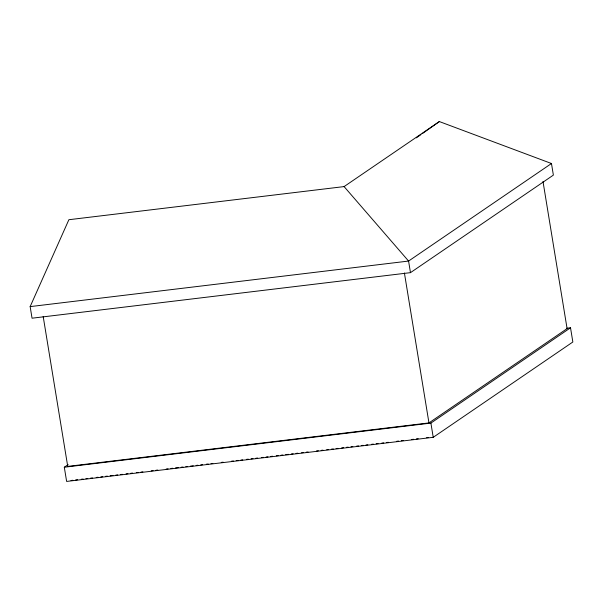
<?xml version="1.0" encoding="UTF-8"?>
<svg xmlns="http://www.w3.org/2000/svg" width="603" height="603" viewBox="0 0 603 603"><rect width="100%" height="100%" fill="white"/><g stroke="black" fill="none" stroke-linecap="round" stroke-linejoin="round"><path stroke-width="0.9" d="M30.15 306.61L68.878 219.718L344.094 186.591L439.361 121.565L551.474 163.511L553.373 175.111L410.47 272.654L32.049 318.203L30.15 306.61L408.578 261.061L551.474 163.511M416.356 137.853L420.962 134.597M422.492 133.512L439.361 121.565M566.797 328.236L570.521 327.791L572.85 341.999L433.225 437.311L66.632 481.435L64.302 467.227L68.154 464.596M43.182 316.469L67.732 466.398L428.959 422.914L567.091 328.62L542.994 181.473M64.302 467.227L430.904 423.095L570.521 327.791M70.996 480.493L72.857 480.267M75.661 479.935L77.531 479.709M81.262 479.257L83.131 479.031M85.928 478.699L87.797 478.473M90.593 478.134L92.463 477.908M96.194 477.463L98.063 477.237M100.859 476.898L102.729 476.671M105.533 476.34L107.394 476.114M110.198 475.775L112.995 475.435M115.799 475.104L117.66 474.878M120.464 474.538L122.334 474.312M126.065 473.868L127.934 473.641M130.73 473.302L132.6 473.076M136.331 472.631L138.2 472.405M140.996 472.066L142.866 471.84M151.263 470.83L153.132 470.604M155.936 470.272L157.798 470.046M166.202 469.036L168.064 468.81M170.868 468.471L172.737 468.245M175.533 467.913L178.337 467.574M181.134 467.235L183.003 467.008M185.799 466.677L187.669 466.451M190.465 466.111L193.269 465.772M196.065 465.441L197.935 465.215M200.739 464.875L202.6 464.649M206.339 464.204L208.201 463.978M211.005 463.639L212.867 463.413M221.271 462.403L223.14 462.177M231.537 461.167L233.406 460.941M236.203 460.609L238.072 460.383M240.868 460.044L242.738 459.818M246.469 459.373L248.338 459.147M251.142 458.808L253.004 458.582M255.808 458.25L257.669 458.024M261.408 457.571L263.27 457.345M266.074 457.014L267.943 456.788M270.739 456.448L272.609 456.222M276.34 455.778L278.209 455.551M281.006 455.212L282.875 454.986M285.671 454.654L288.475 454.315M291.272 453.976L293.141 453.75M295.945 453.418L297.807 453.192M301.545 452.74L303.407 452.514M306.211 452.182L308.073 451.956M316.477 450.946L318.346 450.72M321.143 450.381L323.012 450.155M326.743 449.71L328.612 449.484M331.409 449.145L333.278 448.918M336.075 448.587L337.944 448.361M341.675 447.908L343.544 447.682M346.348 447.351L348.21 447.125M351.014 446.785L352.876 446.559M356.614 446.114L358.476 445.888M361.28 445.549L363.149 445.323M365.946 444.991L367.815 444.765M371.546 444.313L373.415 444.087M376.212 443.755L378.081 443.529M381.812 443.077L383.681 442.858M386.478 442.519L388.347 442.293M396.751 441.283L398.613 441.057M401.417 440.718L403.279 440.491M411.683 439.481L413.552 439.255M416.349 438.924L418.218 438.698M426.615 437.688L428.484 437.461M344.094 186.591L408.578 261.061L410.47 272.654M430.904 423.095L433.225 437.311M404.402 272.986L428.959 422.914"/></g></svg>
